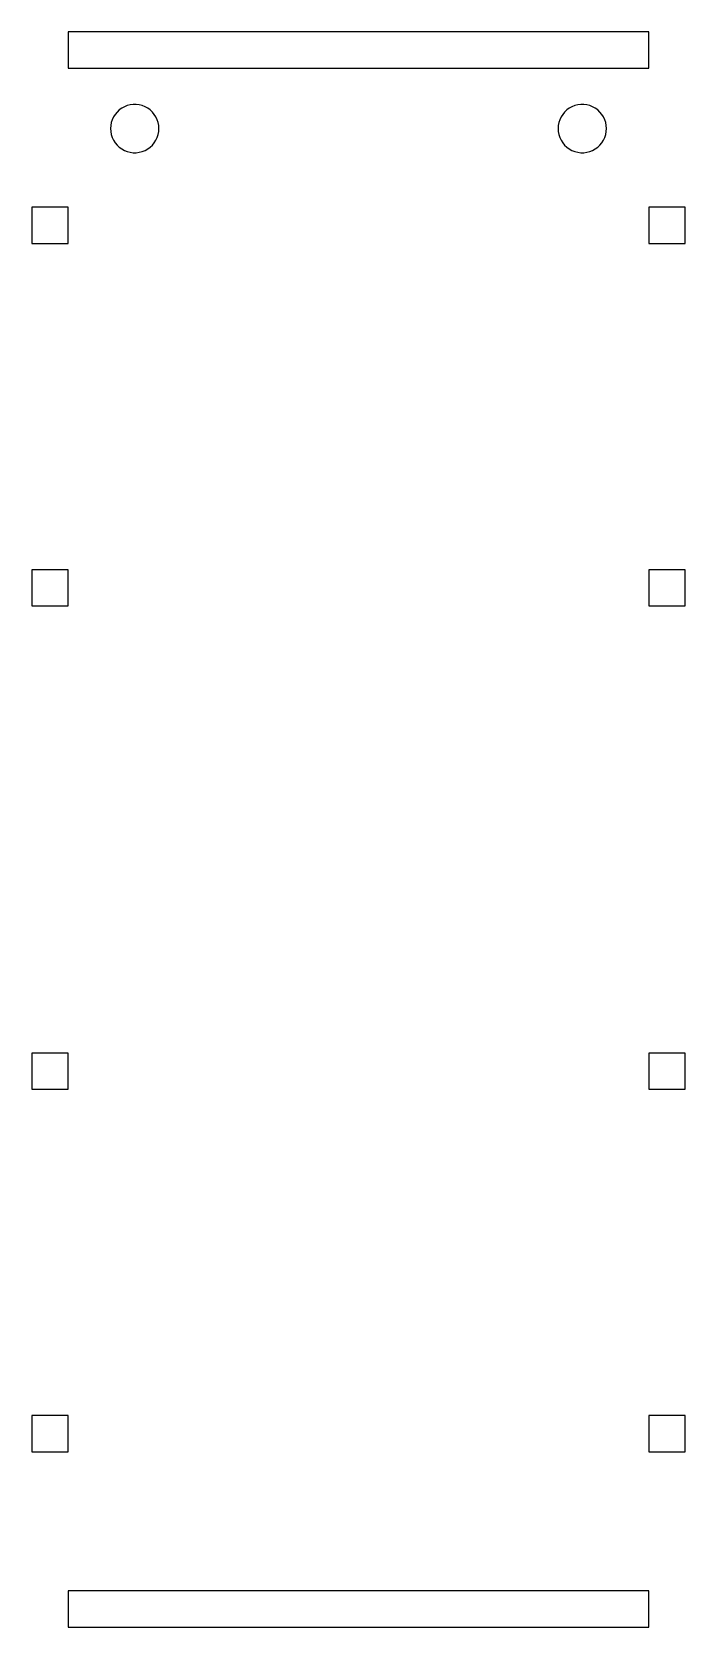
# Model space of a CAD drawing. Header units: metres. Extents: x -27 to 27, y -66 to 66.
import ezdxf

# ---------------------------------------------------------------- set-up
doc = ezdxf.new("R2010")
doc.units = ezdxf.units.M

msp = doc.modelspace()

# ---------------------------------------------------------------- linework, layer by layer
for p, q in [((24, 66), (-24, 66)), ((-24, 66), (-24, 63)), ((24, 63), (24, 66)), ((-24, 63), (24, 63)), ((-19.7748, 59.541), (-19.9579, 59.3691)), ((-19.5716, 59.6886), (-19.7748, 59.541)), ((-19.3515, 59.8096), (-19.5716, 59.6886)), ((-19.118, 59.9021), (-19.3515, 59.8096)), ((-18.8748, 59.9646), (-19.118, 59.9021)), ((-18.6256, 59.996), (-18.8748, 59.9646)), ((-18.3744, 59.996), (-18.6256, 59.996)), ((-18.1252, 59.9646), (-18.3744, 59.996)), ((-17.882, 59.9021), (-18.1252, 59.9646)), ((-17.6484, 59.8096), (-17.882, 59.9021)), ((-17.4283, 59.6886), (-17.6484, 59.8096)), ((-17.2251, 59.541), (-17.4283, 59.6886)), ((-17.0421, 59.3691), (-17.2251, 59.541)), ((17.2251, 59.541), (17.0421, 59.3691)), ((17.4283, 59.6886), (17.2251, 59.541)), ((17.6484, 59.8096), (17.4283, 59.6886)), ((17.882, 59.9021), (17.6484, 59.8096)), ((18.1252, 59.9646), (17.882, 59.9021)), ((18.3744, 59.996), (18.1252, 59.9646)), ((18.6256, 59.996), (18.3744, 59.996)), ((18.8748, 59.9646), (18.6256, 59.996)), ((19.118, 59.9021), (18.8748, 59.9646)), ((19.3515, 59.8096), (19.118, 59.9021)), ((19.5716, 59.6886), (19.3515, 59.8096)), ((19.7748, 59.541), (19.5716, 59.6886)), ((19.9579, 59.3691), (19.7748, 59.541)), ((-20.4842, 58.2507), (-20.5, 58)), ((-20.4372, 58.4974), (-20.4842, 58.2507)), ((-20.3595, 58.7362), (-20.4372, 58.4974)), ((-20.2526, 58.9635), (-20.3595, 58.7362)), ((-20.118, 59.1756), (-20.2526, 58.9635)), ((-19.9579, 59.3691), (-20.118, 59.1756)), ((-16.882, 59.1756), (-17.0421, 59.3691)), ((-16.7474, 58.9635), (-16.882, 59.1756)), ((-16.6404, 58.7362), (-16.7474, 58.9635)), ((-16.5628, 58.4974), (-16.6404, 58.7362)), ((-16.5158, 58.2507), (-16.5628, 58.4974)), ((-16.5, 58), (-16.5158, 58.2507)), ((16.5158, 58.2507), (16.5, 58)), ((16.5628, 58.4974), (16.5158, 58.2507)), ((16.6404, 58.7362), (16.5628, 58.4974)), ((16.7474, 58.9635), (16.6404, 58.7362)), ((16.882, 59.1756), (16.7474, 58.9635)), ((17.0421, 59.3691), (16.882, 59.1756)), ((20.118, 59.1756), (19.9579, 59.3691)), ((20.2526, 58.9635), (20.118, 59.1756)), ((20.3595, 58.7362), (20.2526, 58.9635)), ((20.4372, 58.4974), (20.3595, 58.7362)), ((20.4842, 58.2507), (20.4372, 58.4974)), ((20.5, 58), (20.4842, 58.2507)), ((-20.5, 58), (-20.4842, 57.7493)), ((-20.4842, 57.7493), (-20.4372, 57.5026)), ((-20.4372, 57.5026), (-20.3595, 57.2637)), ((-20.3595, 57.2637), (-20.2526, 57.0365)), ((-20.2526, 57.0365), (-20.118, 56.8244)), ((-20.118, 56.8244), (-19.9579, 56.6309)), ((-17.0421, 56.6309), (-16.882, 56.8244)), ((-16.882, 56.8244), (-16.7474, 57.0365)), ((-16.7474, 57.0365), (-16.6404, 57.2637)), ((-16.6404, 57.2637), (-16.5628, 57.5026)), ((-16.5628, 57.5026), (-16.5158, 57.7493)), ((-16.5158, 57.7493), (-16.5, 58)), ((16.5, 58), (16.5158, 57.7493)), ((16.5158, 57.7493), (16.5628, 57.5026)), ((16.5628, 57.5026), (16.6404, 57.2637)), ((16.6404, 57.2637), (16.7474, 57.0365)), ((16.7474, 57.0365), (16.882, 56.8244)), ((16.882, 56.8244), (17.0421, 56.6309)), ((19.9579, 56.6309), (20.118, 56.8244)), ((20.118, 56.8244), (20.2526, 57.0365)), ((20.2526, 57.0365), (20.3595, 57.2637)), ((20.3595, 57.2637), (20.4372, 57.5026)), ((20.4372, 57.5026), (20.4842, 57.7493)), ((20.4842, 57.7493), (20.5, 58)), ((-19.9579, 56.6309), (-19.7748, 56.459)), ((-19.7748, 56.459), (-19.5716, 56.3113)), ((-19.5716, 56.3113), (-19.3515, 56.1903)), ((-19.3515, 56.1903), (-19.118, 56.0979)), ((-19.118, 56.0979), (-18.8748, 56.0354)), ((-18.8748, 56.0354), (-18.6256, 56.0039)), ((-18.6256, 56.0039), (-18.3744, 56.0039)), ((-18.3744, 56.0039), (-18.1252, 56.0354)), ((-18.1252, 56.0354), (-17.882, 56.0979)), ((-17.882, 56.0979), (-17.6484, 56.1903)), ((-17.6484, 56.1903), (-17.4283, 56.3113)), ((-17.4283, 56.3113), (-17.2251, 56.459)), ((-17.2251, 56.459), (-17.0421, 56.6309)), ((17.0421, 56.6309), (17.2251, 56.459)), ((17.2251, 56.459), (17.4283, 56.3113)), ((17.4283, 56.3113), (17.6484, 56.1903)), ((17.6484, 56.1903), (17.882, 56.0979)), ((17.882, 56.0979), (18.1252, 56.0354)), ((18.1252, 56.0354), (18.3744, 56.0039)), ((18.3744, 56.0039), (18.6256, 56.0039)), ((18.6256, 56.0039), (18.8748, 56.0354)), ((18.8748, 56.0354), (19.118, 56.0979)), ((19.118, 56.0979), (19.3515, 56.1903)), ((19.3515, 56.1903), (19.5716, 56.3113)), ((19.5716, 56.3113), (19.7748, 56.459)), ((19.7748, 56.459), (19.9579, 56.6309)), ((-24, 51.5), (-27, 51.5)), ((-27, 51.5), (-27, 48.5)), ((-24, 48.5), (-24, 51.5)), ((27, 51.5), (24, 51.5)), ((24, 51.5), (24, 48.5)), ((27, 48.5), (27, 51.5)), ((-27, 48.5), (-24, 48.5)), ((24, 48.5), (27, 48.5)), ((-24, 21.5), (-27, 21.5)), ((-27, 21.5), (-27, 18.5)), ((-24, 18.5), (-24, 21.5)), ((27, 21.5), (24, 21.5)), ((24, 21.5), (24, 18.5)), ((27, 18.5), (27, 21.5)), ((-27, 18.5), (-24, 18.5)), ((24, 18.5), (27, 18.5)), ((-24, -18.5), (-27, -18.5)), ((-27, -18.5), (-27, -21.5)), ((-24, -21.5), (-24, -18.5)), ((27, -18.5), (24, -18.5)), ((24, -18.5), (24, -21.5)), ((27, -21.5), (27, -18.5)), ((-27, -21.5), (-24, -21.5)), ((24, -21.5), (27, -21.5)), ((-24, -48.5), (-27, -48.5)), ((-27, -48.5), (-27, -51.5)), ((-24, -51.5), (-24, -48.5)), ((27, -48.5), (24, -48.5)), ((24, -48.5), (24, -51.5)), ((27, -51.5), (27, -48.5)), ((-27, -51.5), (-24, -51.5)), ((24, -51.5), (27, -51.5)), ((24, -63), (-24, -63)), ((-24, -63), (-24, -66)), ((24, -66), (24, -63)), ((-24, -66), (24, -66))]:
    msp.add_line(p, q)

doc.saveas('drawing.dxf')
